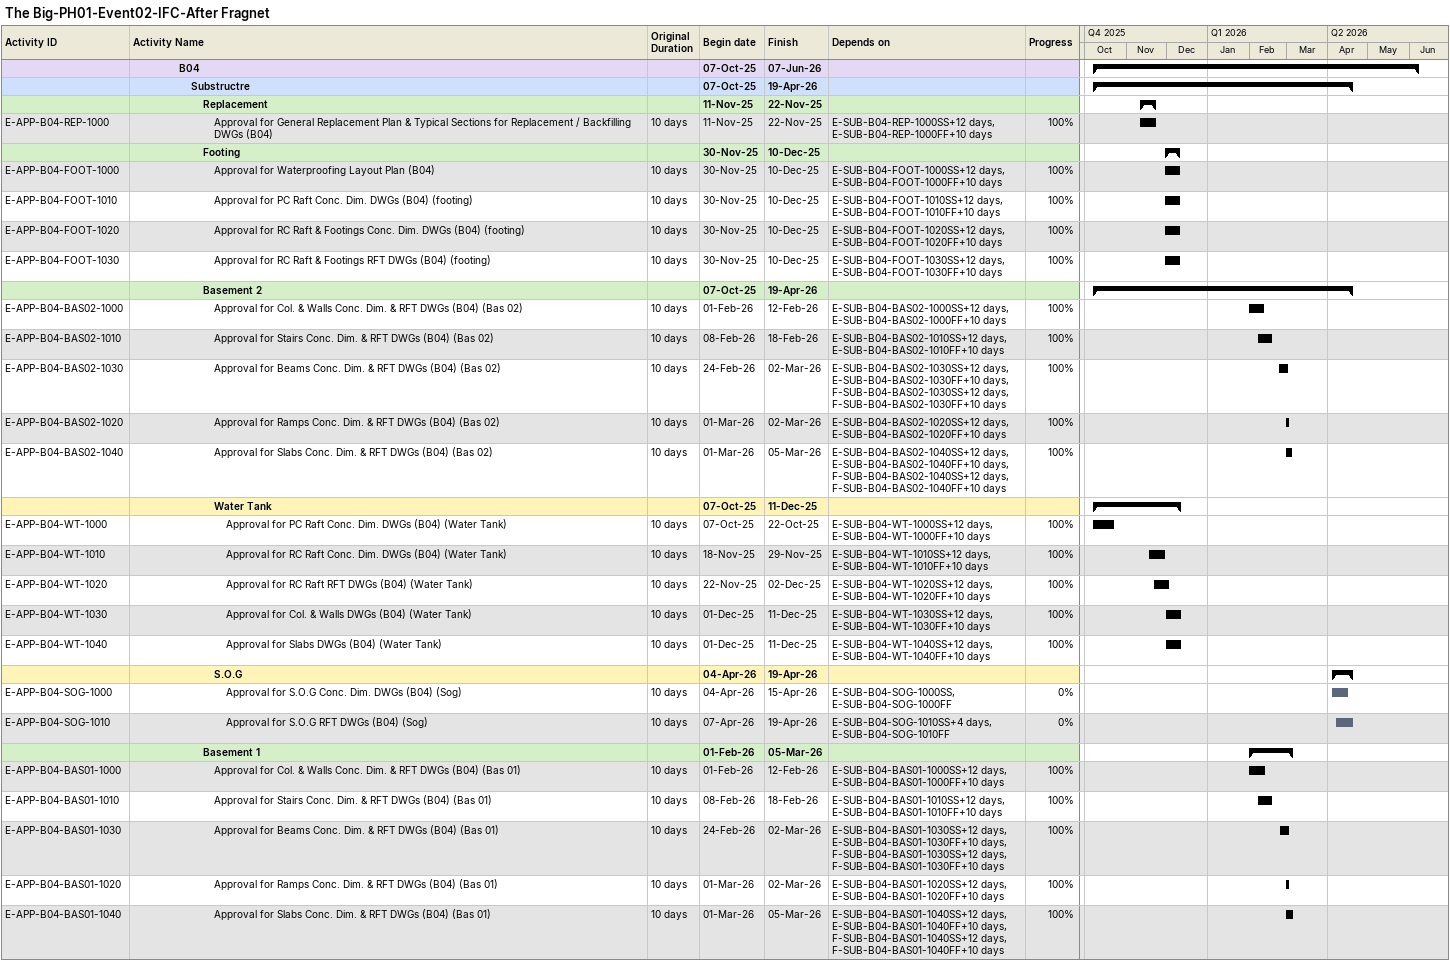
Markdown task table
The Big-PH01-Event02-IFC-After Fragnet

| ID | Level | Task | Original duration | Start | Finish | Predecessors | % complete |
|---|---|---|---|---|---|---|---|
|  | 5 | **B04** |  | 2025-10-07 | 2026-06-07 |  |  |
|  | 6 | **Substructre** |  | 2025-10-07 | 2026-04-19 |  |  |
|  | 7 | **Replacement** |  | 2025-11-11 | 2025-11-22 |  |  |
| E-APP-B04-REP-1000 | 8 | Approval for General Replacement Plan & Typical Sections for Replacement / Backfilling DWGs (B04) | 10d | 2025-11-11 | 2025-11-22 | E-SUB-B04-REP-1000SS+12d, E-SUB-B04-REP-1000FF+10d | 100 |
|  | 7 | **Footing** |  | 2025-11-30 | 2025-12-10 |  |  |
| E-APP-B04-FOOT-1000 | 8 | Approval for Waterproofing Layout Plan (B04) | 10d | 2025-11-30 | 2025-12-10 | E-SUB-B04-FOOT-1000SS+12d, E-SUB-B04-FOOT-1000FF+10d | 100 |
| E-APP-B04-FOOT-1010 | 8 | Approval for PC Raft Conc. Dim. DWGs (B04) (footing) | 10d | 2025-11-30 | 2025-12-10 | E-SUB-B04-FOOT-1010SS+12d, E-SUB-B04-FOOT-1010FF+10d | 100 |
| E-APP-B04-FOOT-1020 | 8 | Approval for RC Raft & Footings Conc. Dim. DWGs (B04) (footing) | 10d | 2025-11-30 | 2025-12-10 | E-SUB-B04-FOOT-1020SS+12d, E-SUB-B04-FOOT-1020FF+10d | 100 |
| E-APP-B04-FOOT-1030 | 8 | Approval for RC Raft & Footings RFT DWGs (B04) (footing) | 10d | 2025-11-30 | 2025-12-10 | E-SUB-B04-FOOT-1030SS+12d, E-SUB-B04-FOOT-1030FF+10d | 100 |
|  | 7 | **Basement 2** |  | 2025-10-07 | 2026-04-19 |  |  |
| E-APP-B04-BAS02-1000 | 8 | Approval for Col. & Walls Conc. Dim. & RFT DWGs (B04) (Bas 02) | 10d | 2026-02-01 | 2026-02-12 | E-SUB-B04-BAS02-1000SS+12d, E-SUB-B04-BAS02-1000FF+10d | 100 |
| E-APP-B04-BAS02-1010 | 8 | Approval for Stairs Conc. Dim. & RFT DWGs (B04) (Bas 02) | 10d | 2026-02-08 | 2026-02-18 | E-SUB-B04-BAS02-1010SS+12d, E-SUB-B04-BAS02-1010FF+10d | 100 |
| E-APP-B04-BAS02-1030 | 8 | Approval for Beams Conc. Dim. & RFT DWGs (B04) (Bas 02) | 10d | 2026-02-24 | 2026-03-02 | E-SUB-B04-BAS02-1030SS+12d, E-SUB-B04-BAS02-1030FF+10d, F-SUB-B04-BAS02-1030SS+12d, F-SUB-B04-BAS02-1030FF+10d | 100 |
| E-APP-B04-BAS02-1020 | 8 | Approval for Ramps Conc. Dim. & RFT DWGs (B04) (Bas 02) | 10d | 2026-03-01 | 2026-03-02 | E-SUB-B04-BAS02-1020SS+12d, E-SUB-B04-BAS02-1020FF+10d | 100 |
| E-APP-B04-BAS02-1040 | 8 | Approval for Slabs Conc. Dim. & RFT DWGs (B04) (Bas 02) | 10d | 2026-03-01 | 2026-03-05 | E-SUB-B04-BAS02-1040SS+12d, E-SUB-B04-BAS02-1040FF+10d, F-SUB-B04-BAS02-1040SS+12d, F-SUB-B04-BAS02-1040FF+10d | 100 |
|  | 8 | **Water Tank** |  | 2025-10-07 | 2025-12-11 |  |  |
| E-APP-B04-WT-1000 | 9 | Approval for PC Raft Conc. Dim. DWGs (B04) (Water Tank) | 10d | 2025-10-07 | 2025-10-22 | E-SUB-B04-WT-1000SS+12d, E-SUB-B04-WT-1000FF+10d | 100 |
| E-APP-B04-WT-1010 | 9 | Approval for RC Raft Conc. Dim. DWGs (B04) (Water Tank) | 10d | 2025-11-18 | 2025-11-29 | E-SUB-B04-WT-1010SS+12d, E-SUB-B04-WT-1010FF+10d | 100 |
| E-APP-B04-WT-1020 | 9 | Approval for RC Raft RFT DWGs (B04) (Water Tank) | 10d | 2025-11-22 | 2025-12-02 | E-SUB-B04-WT-1020SS+12d, E-SUB-B04-WT-1020FF+10d | 100 |
| E-APP-B04-WT-1030 | 9 | Approval for Col. & Walls DWGs (B04) (Water Tank) | 10d | 2025-12-01 | 2025-12-11 | E-SUB-B04-WT-1030SS+12d, E-SUB-B04-WT-1030FF+10d | 100 |
| E-APP-B04-WT-1040 | 9 | Approval for Slabs DWGs (B04) (Water Tank) | 10d | 2025-12-01 | 2025-12-11 | E-SUB-B04-WT-1040SS+12d, E-SUB-B04-WT-1040FF+10d | 100 |
|  | 8 | **S.O.G** |  | 2026-04-04 | 2026-04-19 |  |  |
| E-APP-B04-SOG-1000 | 9 | Approval for S.O.G Conc. Dim. DWGs (B04) (Sog) | 10d | 2026-04-04 | 2026-04-15 | E-SUB-B04-SOG-1000SS, E-SUB-B04-SOG-1000FF | 0 |
| E-APP-B04-SOG-1010 | 9 | Approval for S.O.G RFT DWGs (B04) (Sog) | 10d | 2026-04-07 | 2026-04-19 | E-SUB-B04-SOG-1010SS+4d, E-SUB-B04-SOG-1010FF | 0 |
|  | 7 | **Basement 1** |  | 2026-02-01 | 2026-03-05 |  |  |
| E-APP-B04-BAS01-1000 | 8 | Approval for Col. & Walls Conc. Dim. & RFT DWGs (B04) (Bas 01) | 10d | 2026-02-01 | 2026-02-12 | E-SUB-B04-BAS01-1000SS+12d, E-SUB-B04-BAS01-1000FF+10d | 100 |
| E-APP-B04-BAS01-1010 | 8 | Approval for Stairs Conc. Dim. & RFT DWGs (B04) (Bas 01) | 10d | 2026-02-08 | 2026-02-18 | E-SUB-B04-BAS01-1010SS+12d, E-SUB-B04-BAS01-1010FF+10d | 100 |
| E-APP-B04-BAS01-1030 | 8 | Approval for Beams Conc. Dim. & RFT DWGs (B04) (Bas 01) | 10d | 2026-02-24 | 2026-03-02 | E-SUB-B04-BAS01-1030SS+12d, E-SUB-B04-BAS01-1030FF+10d, F-SUB-B04-BAS01-1030SS+12d, F-SUB-B04-BAS01-1030FF+10d | 100 |
| E-APP-B04-BAS01-1020 | 8 | Approval for Ramps Conc. Dim. & RFT DWGs (B04) (Bas 01) | 10d | 2026-03-01 | 2026-03-02 | E-SUB-B04-BAS01-1020SS+12d, E-SUB-B04-BAS01-1020FF+10d | 100 |
| E-APP-B04-BAS01-1040 | 8 | Approval for Slabs Conc. Dim. & RFT DWGs (B04) (Bas 01) | 10d | 2026-03-01 | 2026-03-05 | E-SUB-B04-BAS01-1040SS+12d, E-SUB-B04-BAS01-1040FF+10d, F-SUB-B04-BAS01-1040SS+12d, F-SUB-B04-BAS01-1040FF+10d | 100 |
